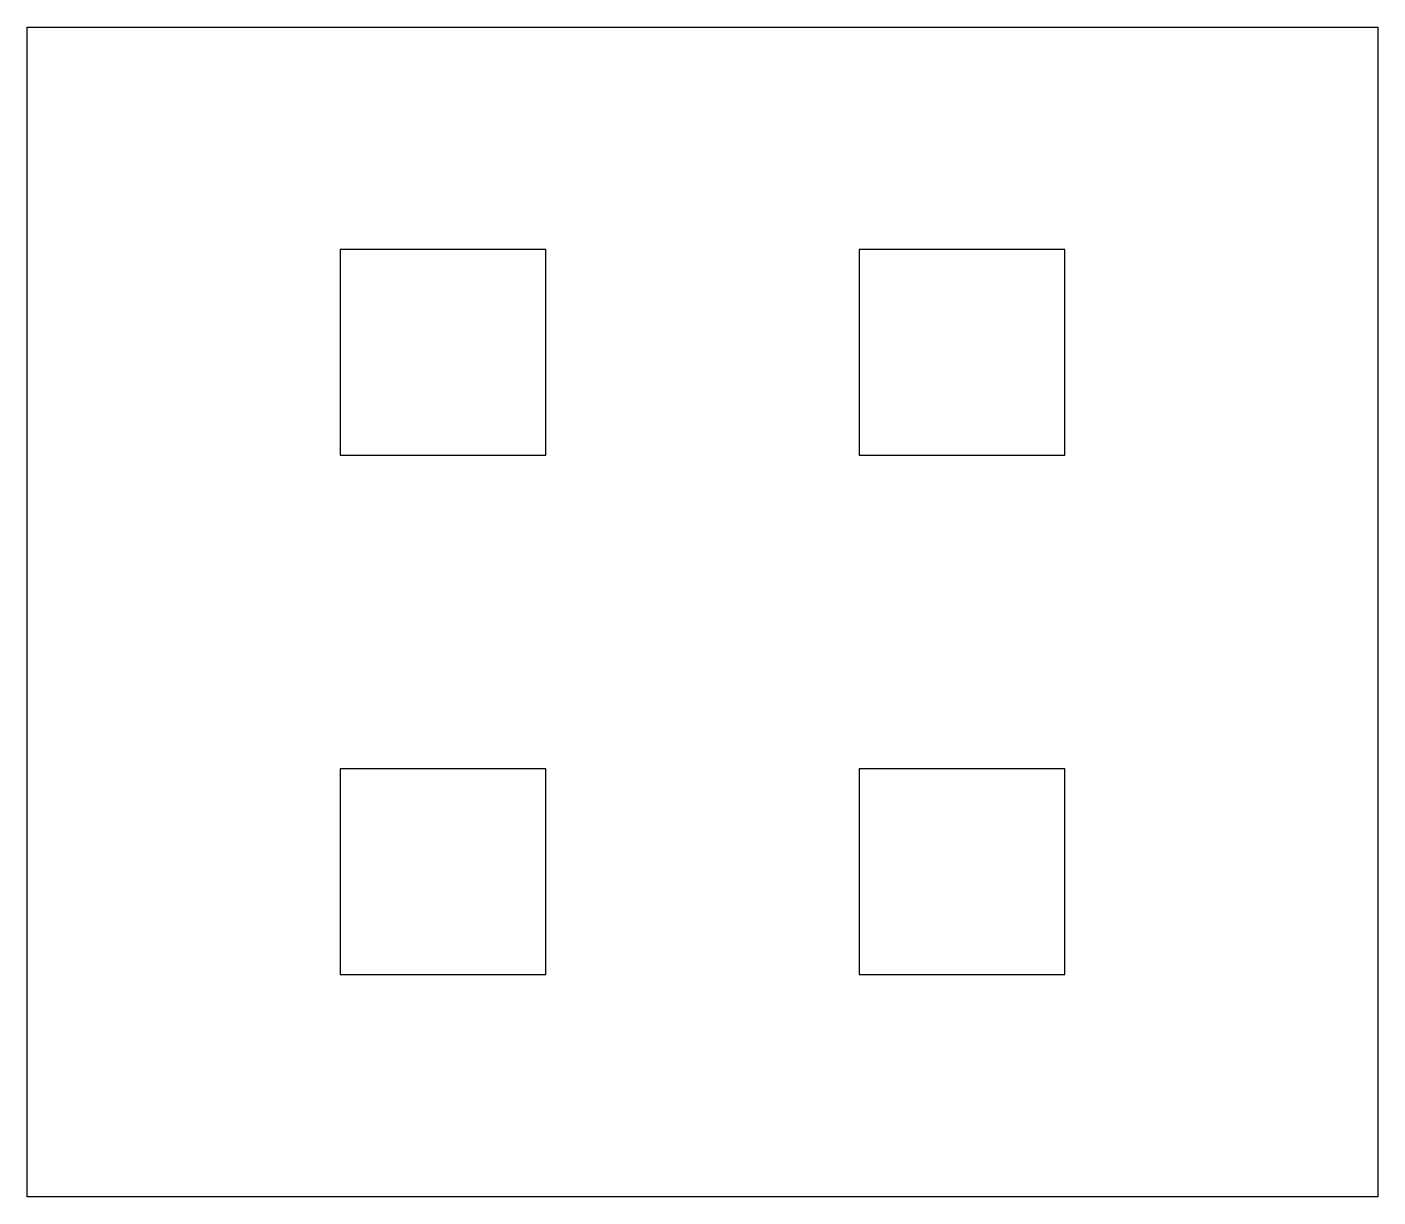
# Model space of a CAD drawing. Header units: millimetres. Extents: x 0 to 104, y 0 to 90.
import ezdxf

# ---------------------------------------------------------------- set-up
doc = ezdxf.new("R2010")
doc.units = ezdxf.units.MM
doc.layers.add('CUT', color=1, linetype='Continuous')

msp = doc.modelspace()

# ---------------------------------------------------------------- linework, layer by layer
at = {"layer": 'CUT'}
for points in [[(-0.075, -0.075), (-0.075, 90.075), (104.075, 90.075), (104.075, -0.075)], [(24.075, 57.075), (39.925, 57.075), (39.925, 72.925), (24.075, 72.925)], [(64.075, 57.075), (79.925, 57.075), (79.925, 72.925), (64.075, 72.925)], [(24.075, 17.075), (39.925, 17.075), (39.925, 32.925), (24.075, 32.925)], [(64.075, 17.075), (79.925, 17.075), (79.925, 32.925), (64.075, 32.925)]]:
    msp.add_lwpolyline(points, close=True, dxfattribs=at)

doc.saveas('drawing.dxf')
